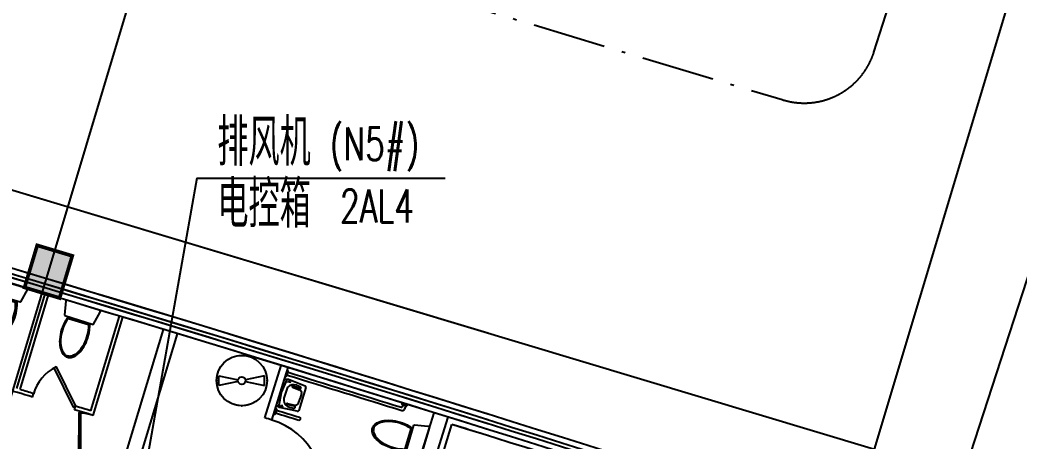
# Model space of a CAD drawing. Extents: x 24221263 to 48466785, y 43033036 to 86624613.
# Drawn here: x 24307524 to 24321179, y 43214820 to 43220575 of the extents above; entities that cross this region are included whole.
import ezdxf

# ---------------------------------------------------------------- set-up
doc = ezdxf.new("R2010")
doc.units = 0
doc.header["$MEASUREMENT"] = 0
doc.linetypes.add('CENTER', pattern=[1550, 1000, -250, 50, -250])
doc.layers.get('0').update_dxf_attribs({"linetype": 'CONTINUOUS'})
for name, color, linetype in [('AC-Q', 7, 'CENTER'), ('AC-W', 7, 'CONTINUOUS'), ('J-DIM', 7, 'CONTINUOUS'), ('SIG_TEXT', 7, 'CONTINUOUS'), ('楼控', 1, 'CONTINUOUS'), ('设备-动力', 3, 'CONTINUOUS')]:
    doc.layers.add(name, color=color, linetype=linetype)
doc.styles.add('_TEL_DIM', font='SIMPLEX', dxfattribs={"width": 0.8, "height": 3.5, "bigfont": 'HZTXT'})
doc.styles.add('_TXT', font='TXT.shx')
doc.styles.add('DFHZ', font='romans.shx', dxfattribs={"width": 0.7, "bigfont": 'dfhz.shx'})

# ---------------------------------------------------------------- blocks, each defined once
blk = doc.blocks.new('WC-3')
for points in [[(382, 218, 0.033558), (397, 269, 0.056391), (412, 405, 0.056391), (397, 541, 0.070142), (358, 644, 0.106098), (290, 721, 0.162033), (225, 743, 0.162033), (161, 721, 0.106098), (93, 644, 0.070142), (54, 541, 0.056391), (38, 405, 0.056391), (54, 269, 0.033558), (69, 218)], [(55, 405, -0.056391), (70, 537, -0.070142), (108, 636, -0.106098), (170, 708, -0.162033), (225, 726, -0.162033), (280, 708, -0.106098), (343, 636, -0.070142), (381, 537, -0.056391), (396, 405, -0.056391), (381, 273, -0.027675), (369, 232), (81, 232, -0.027675), (70, 273, -0.056391)], [(-20, 24, 0.477064), (0, 0), (463, 0, 0.477064), (473, 12), (431, 207, 0.354037), (426, 211), (24, 211, 0.354037), (19, 207)]]:
    blk.add_lwpolyline(points, format="xyb", close=True)
blk = doc.blocks.new('HC002207117664')
at = {"color": 0}
for p, q in [((-3.12, 0.65), (-0.51, 0.11)), ((-3.12, -0.65), (-3.12, 0.65)), ((3.12, 0.65), (0.51, 0.11)), ((3.12, -0.65), (3.12, 0.65)), ((-0.51, -0.11), (-3.12, -0.65)), ((0.51, -0.11), (3.12, -0.65))]:
    blk.add_line(p, q, dxfattribs=at)
at = {"color": 0, "const_width": 0.2}
blk.add_lwpolyline([(-3.44, 0, 1), (3.44, 0, 1), (-3.44, 0, 1.215985)], format="xyb", dxfattribs=at)
at = {"color": 0}
for radius in [3.44, 0.521]:
    blk.add_circle((0, 0), radius, dxfattribs=at)
for p in [(0, 3.44), (-3.44, 0), (3.44, 0), (0, -3.44)]:
    blk.add_point(p, dxfattribs=at)
at = {"color": 0, "style": '_TEL_DIM', "width": 0.7}
blk.add_attdef('PSFHATT', (3.56, -3.54), '', height=0.025, dxfattribs=at)

msp = doc.modelspace()

# ---------------------------------------------------------------- hatches: boundary and pattern name
at = {"layer": 'AC-W'}
msp.add_hatch(color=7, dxfattribs=at).paths.add_polyline_path([(24307586.07423, 43216927.61953), (24308064.96335, 43216783.86553), (24308237.47791, 43217358.52954), (24307758.58879, 43217502.28354)])
msp.add_hatch(color=7, dxfattribs=at).paths.add_polyline_path([(24307586.07423, 43216927.61953), (24308064.96335, 43216783.86553), (24308237.47791, 43217358.52954), (24307758.58879, 43217502.28354)])

# ---------------------------------------------------------------- linework, layer by layer
at = {"layer": 'AC-Q'}
for p, q in [((24319185.10506, 43220137.48575), (24321042.64317, 43225923.69161)), ((24301183.85836, 43224523.84987), (24317930.13609, 43219490.1051))]:
    msp.add_line(p, q, dxfattribs=at)
at = {"layer": 'AC-Q', "ltscale": 300}
msp.add_arc((24318232.96564, 43220443.14983), 1000, 252.372367695, 342.201879318, dxfattribs=at)
at = {"layer": 'AC-W', "color": 7, "ltscale": 300}
for p, q in [((24304576.09927, 43206033.09308), (24320895.21136, 43260386.09742)), ((24316480.3566, 43202308.90837), (24334047.36545, 43256271.97107)), ((24304576.09927, 43206033.09308), (24313909.82095, 43237120.31228))]:
    msp.add_line(p, q, dxfattribs=at)
at = {"layer": 'AC-W', "color": 7}
for p, q in [((24319192.34787, 43214722.21693), (24330982.36718, 43253990.46676)), ((24297163.81748, 43221336.1302), (24313909.82095, 43216308.25896)), ((24300108.01383, 43220452.15569), (24319191.86899, 43214722.36071)), ((24307478.41802, 43215550.10583), (24307866.80035, 43216843.01864)), ((24307478.41802, 43215550.10583), (24307866.80035, 43216843.01864)), ((24307526.30415, 43215535.72116), (24307914.68606, 43216828.63259)), ((24307526.30415, 43215535.72116), (24307914.68606, 43216828.63259)), ((24308489.34283, 43215245.42523), (24308880.19102, 43216537.56131)), ((24308489.34283, 43215245.42523), (24308880.19102, 43216537.56131)), ((24308522.72498, 43215183.0904), (24308928.04993, 43216523.08635)), ((24308522.72498, 43215183.0904), (24308928.04993, 43216523.08635)), ((24308872.56648, 43214346.01378), (24309483.11403, 43216355.32629)), ((24308872.56648, 43214346.01378), (24309483.11403, 43216355.32629)), ((24308395.24031, 43212087.21764), (24309674.47569, 43216297.18237)), ((24308395.24031, 43212087.21764), (24309674.47569, 43216297.18237)), ((24310867.80384, 43215148.40038), (24311087.96661, 43215865.3581)), ((24310867.80384, 43215148.40038), (24311087.96661, 43215865.3581)), ((24310963.39862, 43215119.04673), (24311183.54651, 43215835.95598)), ((24310963.39862, 43215119.04673), (24311183.54651, 43215835.95598)), ((24311171.20294, 43215795.75928), (24311180.63597, 43215792.83238)), ((24311171.20294, 43215795.75928), (24311180.63597, 43215792.83238)), ((24311024.86435, 43215320.32796), (24311134.94472, 43215678.56782)), ((24311024.86435, 43215320.32796), (24311134.94472, 43215678.56782)), ((24311093.68111, 43215496.28554), (24311176.89344, 43215679.62044)), ((24311093.68111, 43215496.28554), (24311176.89344, 43215679.62044)), ((24311134.94472, 43215678.56782), (24311187.93738, 43215678.96781)), ((24311134.94472, 43215678.56782), (24311187.93738, 43215678.96781)), ((24311147.49396, 43215719.35323), (24311156.91998, 43215716.42851)), ((24311147.49396, 43215719.35323), (24311156.91998, 43215716.42851)), ((24311180.84017, 43215632.17176), (24311186.87717, 43215651.81825)), ((24311180.84017, 43215632.17176), (24311186.87717, 43215651.81825)), ((24311186.87717, 43215651.81825), (24311213.4355, 43215643.65737)), ((24311186.87717, 43215651.81825), (24311213.4355, 43215643.65737)), ((24311187.93738, 43215678.96781), (24311415.4847, 43215585.72571)), ((24311187.93738, 43215678.96781), (24311415.4847, 43215585.72571)), ((24311213.4355, 43215643.65737), (24311207.3985, 43215624.01089)), ((24311213.4355, 43215643.65737), (24311207.3985, 43215624.01089)), ((24311059.33535, 43215297.91257), (24311093.68111, 43215496.28554)), ((24311059.33535, 43215297.91257), (24311093.68111, 43215496.28554)), ((24311243.06713, 43215568.63008), (24311336.4332, 43215532.59026)), ((24311243.06713, 43215568.63008), (24311336.4332, 43215532.59026)), ((24311340.2683, 43215547.71166), (24311250.75388, 43215581.79582)), ((24311340.2683, 43215547.71166), (24311250.75388, 43215581.79582)), ((24311302.45261, 43215592.84901), (24311348.57029, 43215574.78744)), ((24311302.45261, 43215592.84901), (24311348.57029, 43215574.78744)), ((24311427.93974, 43215565.32484), (24311330.89335, 43215249.50211)), ((24311427.93974, 43215565.32484), (24311330.89335, 43215249.50211)), ((24307693.92333, 43215433.11909), (24307708.33508, 43215481.0225)), ((24307693.92333, 43215433.11909), (24307708.33508, 43215481.0225)), ((24311328.16838, 43215348.92526), (24311347.64086, 43215412.29549)), ((24311328.16838, 43215348.92526), (24311347.64086, 43215412.29549)), ((24311347.64086, 43215412.29549), (24311349.31228, 43215417.73489)), ((24311347.64086, 43215412.29549), (24311349.31228, 43215417.73489)), ((24311368.78476, 43215481.10512), (24311349.31228, 43215417.73489)), ((24311368.78476, 43215481.10512), (24311349.31228, 43215417.73489)), ((24312739.17933, 43215354.35815), (24312736.31479, 43215345.05939)), ((24312739.17933, 43215354.35815), (24312736.31479, 43215345.05939)), ((24308268.34323, 43215259.98203), (24308282.80208, 43215307.85309)), ((24308268.34323, 43215259.98203), (24308282.80208, 43215307.85309)), ((24311028.52844, 43215264.16174), (24311010.90483, 43215206.80838)), ((24311028.52844, 43215264.16174), (24311010.90483, 43215206.80838)), ((24311068.48846, 43215290.23945), (24311024.86435, 43215320.32796)), ((24311068.48846, 43215290.23945), (24311024.86435, 43215320.32796)), ((24311309.13152, 43215239.61544), (24311068.48846, 43215290.23945)), ((24311309.13152, 43215239.61544), (24311068.48846, 43215290.23945)), ((24311084.86716, 43215319.84217), (24311078.83016, 43215300.19569)), ((24311084.86716, 43215319.84217), (24311078.83016, 43215300.19569)), ((24311111.42549, 43215311.6813), (24311084.86716, 43215319.84217)), ((24311111.42549, 43215311.6813), (24311084.86716, 43215319.84217)), ((24311105.38849, 43215292.03481), (24311111.42549, 43215311.6813)), ((24311105.38849, 43215292.03481), (24311111.42549, 43215311.6813)), ((24311267.17017, 43215309.8249), (24311173.9619, 43215331.88799)), ((24311267.17017, 43215309.8249), (24311173.9619, 43215331.88799)), ((24311174.9946, 43215347.09839), (24311272.4881, 43215324.49065)), ((24311174.9946, 43215347.09839), (24311272.4881, 43215324.49065)), ((24311210.53315, 43215293.71109), (24311258.83549, 43215282.75916)), ((24311210.53315, 43215293.71109), (24311258.83549, 43215282.75916)), ((24312628.59074, 43213452.7277), (24313178.79263, 43215218.93234)), ((24312628.59074, 43213452.7277), (24313178.79263, 43215218.93234)), ((24312721.59382, 43215297.27284), (24312721.58843, 43215297.25533)), ((24312721.59382, 43215297.27284), (24312721.58843, 43215297.25533)), ((24312752.48141, 43215329.60488), (24312743.64876, 43215300.93275)), ((24312752.48141, 43215329.60488), (24312743.64876, 43215300.93275)), ((24312790.69734, 43215317.79202), (24312775.98277, 43215270.02623)), ((24312790.69734, 43215317.79202), (24312775.98277, 43215270.02623)), ((24312815.63382, 43215330.80584), (24312812.75231, 43215321.45203)), ((24312815.63382, 43215330.80584), (24312812.75231, 43215321.45203)), ((24310752.45106, 43206757.67539), (24313369.76692, 43215159.52841)), ((24310752.45106, 43206757.67539), (24313369.76692, 43215159.52841)), ((24312137.33566, 43210934.31694), (24313422.32218, 43215059.2558)), ((24312137.33566, 43210934.31694), (24313422.32218, 43215059.2558))]:
    msp.add_line(p, q, dxfattribs=at)
at = {"layer": 'AC-W', "color": 7, "const_width": 50}
msp.add_lwpolyline([(24308064.96335, 43216783.86553), (24308237.47791, 43217358.52954), (24307758.58879, 43217502.28354), (24307586.07423, 43216927.61953)], close=True, dxfattribs=at)
msp.add_lwpolyline([(24308064.96335, 43216783.86553), (24308237.47791, 43217358.52954), (24307758.58879, 43217502.28354), (24307586.07423, 43216927.61953)], close=True, dxfattribs=at)
at = {"layer": 'AC-W', "color": 7}
for points in [[(24308282.80208, 43215307.85309), (24308255.94193, 43215294.49148), (24307988.70966, 43215831.69434), (24308015.5698, 43215845.05595)], [(24308282.80208, 43215307.85309), (24308255.94193, 43215294.49148), (24307988.70966, 43215831.69434), (24308015.5698, 43215845.05595)], [(24308324.62275, 43214615.79954), (24308354.62268, 43214615.73611), (24308355.89126, 43215215.73477), (24308325.89133, 43215215.7982)], [(24308324.62275, 43214615.79954), (24308354.62268, 43214615.73611), (24308355.89126, 43215215.73477), (24308325.89133, 43215215.7982)]]:
    msp.add_lwpolyline(points, close=True, dxfattribs=at)
for points in [[(24311174.42624, 43215566.13221), (24311127.65224, 43215415.78044), (24311125.29951, 43215385.76669)], [(24311174.42624, 43215566.13221), (24311127.65224, 43215415.78044), (24311125.29951, 43215385.76669)], [(24311302.45261, 43215592.84901), (24311268.35863, 43215601.0283), (24311234.45747, 43215599.40948), (24311204.8381, 43215588.18778), (24311174.42624, 43215566.13221), (24311174.42624, 43215566.13221)], [(24311302.45261, 43215592.84901), (24311268.35863, 43215601.0283), (24311234.45747, 43215599.40948), (24311204.8381, 43215588.18778), (24311174.42624, 43215566.13221), (24311174.42624, 43215566.13221)], [(24311250.75388, 43215581.79582), (24311247.50478, 43215582.54286), (24311244.28766, 43215582.35662), (24311241.49054, 43215581.25956), (24311239.45081, 43215579.38401), (24311238.41449, 43215576.95618), (24311238.50656, 43215574.26891), (24311239.71593, 43215571.64632), (24311241.89673, 43215569.40473), (24311243.06713, 43215568.63008)], [(24311250.75388, 43215581.79582), (24311247.50478, 43215582.54286), (24311244.28766, 43215582.35662), (24311241.49054, 43215581.25956), (24311239.45081, 43215579.38401), (24311238.41449, 43215576.95618), (24311238.50656, 43215574.26891), (24311239.71593, 43215571.64632), (24311241.89673, 43215569.40473), (24311243.06713, 43215568.63008)], [(24311368.78476, 43215481.10512), (24311369.8767, 43215495.03494), (24311365.01023, 43215509.07505), (24311354.77231, 43215521.53202), (24311340.39781, 43215530.90334), (24311336.4332, 43215532.59026)], [(24311368.78476, 43215481.10512), (24311369.8767, 43215495.03494), (24311365.01023, 43215509.07505), (24311354.77231, 43215521.53202), (24311340.39781, 43215530.90334), (24311336.4332, 43215532.59026)], [(24311340.2683, 43215547.71166), (24311346.4011, 43215546.90282), (24311352.22137, 43215547.84697), (24311357.0271, 43215550.43021), (24311360.23866, 43215554.34098), (24311361.46869, 43215559.10758), (24311360.56881, 43215564.15508), (24311357.64757, 43215568.87468), (24311353.05732, 43215572.69713), (24311348.57029, 43215574.78744)], [(24311340.2683, 43215547.71166), (24311346.4011, 43215546.90282), (24311352.22137, 43215547.84697), (24311357.0271, 43215550.43021), (24311360.23866, 43215554.34098), (24311361.46869, 43215559.10758), (24311360.56881, 43215564.15508), (24311357.64757, 43215568.87468), (24311353.05732, 43215572.69713), (24311348.57029, 43215574.78744)], [(24311427.93974, 43215565.32484), (24311428.37651, 43215570.89677), (24311426.42992, 43215576.51281), (24311422.33476, 43215581.4956), (24311416.58496, 43215585.24413), (24311415.4847, 43215585.72571)], [(24311427.93974, 43215565.32484), (24311428.37651, 43215570.89677), (24311426.42992, 43215576.51281), (24311422.33476, 43215581.4956), (24311416.58496, 43215585.24413), (24311415.4847, 43215585.72571)], [(24311125.29951, 43215385.76669), (24311130.25724, 43215357.35973), (24311146.60237, 43215330.76787), (24311172.36343, 43215309.19845), (24311204.43326, 43215295.25309), (24311210.53315, 43215293.71109)], [(24311125.29951, 43215385.76669), (24311130.25724, 43215357.35973), (24311146.60237, 43215330.76787), (24311172.36343, 43215309.19845), (24311204.43326, 43215295.25309), (24311210.53315, 43215293.71109)], [(24311272.4881, 43215324.49065), (24311289.74566, 43215322.96069), (24311305.81086, 43215326.35289), (24311318.746, 43215334.25808), (24311326.99092, 43215345.72279), (24311328.16838, 43215348.92526)], [(24311272.4881, 43215324.49065), (24311289.74566, 43215322.96069), (24311305.81086, 43215326.35289), (24311318.746, 43215334.25808), (24311326.99092, 43215345.72279), (24311328.16838, 43215348.92526)], [(24311174.9946, 43215347.09839), (24311171.78903, 43215346.86693), (24311169.02119, 43215345.72858), (24311167.02496, 43215343.82064), (24311166.04108, 43215341.37323), (24311166.18825, 43215338.68156), (24311167.4487, 43215336.07027), (24311169.6704, 43215333.85433), (24311172.5854, 43215332.30101), (24311173.9619, 43215331.88799)], [(24311174.9946, 43215347.09839), (24311171.78903, 43215346.86693), (24311169.02119, 43215345.72858), (24311167.02496, 43215343.82064), (24311166.04108, 43215341.37323), (24311166.18825, 43215338.68156), (24311167.4487, 43215336.07027), (24311169.6704, 43215333.85433), (24311172.5854, 43215332.30101), (24311173.9619, 43215331.88799)], [(24311258.83549, 43215282.75916), (24311264.96812, 43215281.94558), (24311270.79024, 43215282.885), (24311275.59961, 43215285.46411), (24311278.81614, 43215289.37183), (24311280.05189, 43215294.13684), (24311279.1578, 43215299.18441), (24311276.2417, 43215303.90572), (24311271.65533, 43215307.73131), (24311267.17017, 43215309.8249)], [(24311258.83549, 43215282.75916), (24311264.96812, 43215281.94558), (24311270.79024, 43215282.885), (24311275.59961, 43215285.46411), (24311278.81614, 43215289.37183), (24311280.05189, 43215294.13684), (24311279.1578, 43215299.18441), (24311276.2417, 43215303.90572), (24311271.65533, 43215307.73131), (24311267.17017, 43215309.8249)], [(24311309.13152, 43215239.61544), (24311316.02764, 43215239.14997), (24311322.38609, 43215240.64929), (24311327.43997, 43215243.93258), (24311330.57969, 43215248.6038), (24311330.89335, 43215249.50211)], [(24311309.13152, 43215239.61544), (24311316.02764, 43215239.14997), (24311322.38609, 43215240.64929), (24311327.43997, 43215243.93258), (24311330.57969, 43215248.6038), (24311330.89335, 43215249.50211)]]:
    msp.add_lwpolyline(points, dxfattribs=at)
at = {"layer": 'AC-W', "color": 7, "ltscale": 300}
for centre, radius, start, end in [((24148883.81275, 42687478.92908), 577222.67138, 64.04798043582, 74.81206888449), ((24200085.69196, 42822314.57016), 421812.04579, 62.5579175751, 76.2830629249), ((24195012.2201, 42883794.05493), 342531.80868, 69.6891016778, 83.6365443873)]:
    msp.add_arc(centre, radius, start, end, dxfattribs=at)
at = {"layer": 'AC-W', "color": 7}
for centre, radius, start, end in [((24148883.81275, 42687478.92908), 552922.67138, 72.6347925492, 79.8589658561), ((24148883.81275, 42687478.92908), 552797.67138, 72.6307410206, 79.8589592952), ((24148883.81275, 42687478.92908), 552847.67138, 72.6323618626, 79.8589619199), ((24148883.81275, 42687478.92908), 552722.67138, 72.6283091807, 79.8589553573), ((24148883.81275, 42687478.92908), 552922.67138, 69.3538866958, 74.1273722236), ((24148883.81275, 42687478.92908), 552847.67138, 69.3538866958, 74.1251620806), ((24148883.81275, 42687478.92908), 552797.67138, 69.3538962627, 74.1236883053), ((24148883.81275, 42687478.92908), 552722.67138, 69.3538962627, 74.1214771221), ((24308282.80208, 43215307.85309), 600, 116.448109752, 163.977069325), ((24308282.80208, 43215307.85309), 600, 116.448109752, 163.977069325), ((23793889.25502, 43376340.57298), 541642.67138, 342.7502228342, 342.7565698421), ((23793889.25502, 43376340.57298), 541642.67138, 342.7502228342, 342.7565698421), ((24311177.67252, 43215783.28157), 10, 342.756569842, 72.761816095), ((24311177.67252, 43215783.28157), 10, 342.756569842, 72.761816095), ((25678563.62419, 47652510.56375), 4642670.17429, 252.87098313173, 252.89095837341), ((25678563.62419, 47652510.56375), 4642670.17429, 252.87098313173, 252.89095837341), ((24311159.88342, 43215725.97932), 10, 252.761816095, 342.750222834), ((24311159.88342, 43215725.97932), 10, 252.761816095, 342.750222834), ((25612504.04627, 47437775.80069), 4418044.03295, 252.8694883932, 252.89073950834), ((25612504.04627, 47437775.80069), 4418044.03295, 252.8694883932, 252.89073950834), ((24148876.06856, 42687480.87032), 551322.67138, 73.2577359667, 73.3024339035), ((24148876.06856, 42687480.87032), 551322.67138, 73.2577359667, 73.3024339035), ((24148876.06856, 42687480.87032), 551372.67138, 73.2577358163, 73.2774870652), ((24148876.06856, 42687480.87032), 551372.67138, 73.2577358163, 73.2774870652), ((24148876.06856, 42687480.87032), 551322.67138, 73.1677693569, 73.1953870891), ((24148876.06856, 42687480.87032), 551322.67138, 73.1677693569, 73.1953870891), ((24148876.06856, 42687480.87032), 551372.67138, 73.1729653324, 73.1953869387), ((24148876.06856, 42687480.87032), 551372.67138, 73.1729653324, 73.1953869387), ((24308324.62275, 43214615.79954), 600, 73.134887191, 89.87885925), ((24308324.62275, 43214615.79954), 600, 73.134887191, 89.87885925), ((24470234.98259, 43733785.91956), 542402.67138, 252.9293692533, 252.9304101596), ((24470234.98259, 43733785.91956), 542402.67138, 252.9293692533, 252.9304101596), ((24470234.98259, 43733785.91956), 542462.67138, 252.9314653047, 252.9663204406), ((24470234.98259, 43733785.91956), 542462.67138, 252.9314653047, 252.9663204406), ((24311018.96955, 43215267.09901), 10, 342.918790712, 72.93041016), ((24311018.96955, 43215267.09901), 10, 342.918790712, 72.93041016), ((24470234.98259, 43733785.91956), 542422.67138, 252.9314662394, 252.9663239456), ((24470234.98259, 43733785.91956), 542422.67138, 252.9314662394, 252.9663239456), ((24312734.09195, 43215303.87679), 10, 252.825734152, 342.878201561), ((24312734.09195, 43215303.87679), 10, 252.825734152, 342.878201561), ((24312745.8716, 43215342.11535), 10, 162.878201561, 252.820020647), ((24312745.8716, 43215342.11535), 10, 162.878201561, 252.820020647), ((24312747.31234, 43215278.85834), 30, 252.827267076, 342.878201561), ((24312747.31234, 43215278.85834), 30, 252.827267076, 342.878201561), ((24472730.20632, 43732808.02085), 541642.67138, 252.8200206464, 252.8263676571), ((24472730.20632, 43732808.02085), 541642.67138, 252.8200206464, 252.8263676571), ((24312803.1955, 43215324.39607), 10, 252.826367657, 342.878201561), ((24312803.1955, 43215324.39607), 10, 252.826367657, 342.878201561), ((24148891.45934, 42687476.6333), 551972.67138, 72.9249999606, 72.9353989845), ((24148891.45934, 42687476.6333), 551972.67138, 72.9249999606, 72.9353989845), ((24310669.84827, 43214163.10312), 1000, 342.929369253, 72.929369253), ((24310669.84827, 43214163.10312), 1000, 342.929369253, 72.929369253), ((24470234.98259, 43733785.91956), 542482.67138, 252.9293692533, 252.9304088744), ((24470234.98259, 43733785.91956), 542482.67138, 252.9293692533, 252.9304088744), ((24311001.34594, 43215209.74565), 10, 252.930408875, 342.918790712), ((24311001.34594, 43215209.74565), 10, 252.930408875, 342.918790712), ((24311335.19583, 43215138.72782), 20, 252.966320441, 72.966320441), ((24311335.19583, 43215138.72782), 20, 252.966320441, 72.966320441), ((24148883.81275, 42687478.92908), 552642.67138, 71.9866417346, 72.6786649731), ((24148883.81275, 42687478.92908), 552642.67138, 72.6257144551, 72.6786649731)]:
    msp.add_arc(centre, radius, start, end, dxfattribs=at)
at = {"layer": '楼控', "color": 1}
for q in [(24308895.21054, 43212540.86228), (24313330.30978, 43218417.35615)]:
    msp.add_line((24309937.04934, 43218417.35615), q, dxfattribs=at)

# ---------------------------------------------------------------- block references
at = {"layer": 'AC-W', "color": 7, "xscale": -1}
for p, rotation in [((24307173.44816, 43217048.44942), 163.8915492925736), ((24307173.44816, 43217048.44942), 163.8915492925736), ((24313112.17337, 43215010.78769), 73.22025597343185), ((24313112.17337, 43215010.78769), 73.22025597343185)]:
    msp.add_blockref('WC-3', p, dxfattribs=dict(at, rotation=rotation))
at = {"layer": 'AC-W', "color": 7, "rotation": 162.6686205793524}
msp.add_blockref('WC-3', (24308606.46948, 43216617.97943), dxfattribs=at)
msp.add_blockref('WC-3', (24308606.46948, 43216617.97943), dxfattribs=at)
at = {"layer": '设备-动力', "color": 3, "xscale": 100, "yscale": 100, "zscale": 100}
msp.add_blockref('HC002207117664', (24310552.48438, 43215657.7688), dxfattribs=at)

# ---------------------------------------------------------------- texts
at = {"layer": 'J-DIM', "style": 'DFHZ', "width": 0.7}
for s, height, p in [('排风机', 640, (24310218.15955, 43218586.41713)), ('(N5#)', 448, (24311753.27871, 43218662.46215)), ('电控箱', 640, (24310218.15955, 43217743.89545))]:
    msp.add_text(s, height=height, dxfattribs=at).set_placement(p)
at = {"layer": 'SIG_TEXT', "style": '_TXT', "width": 0.7}
msp.add_text('2AL4', height=450, rotation=359.928303228, dxfattribs=at).set_placement((24311892.97929, 43217813.59724))

doc.saveas('drawing.dxf')
